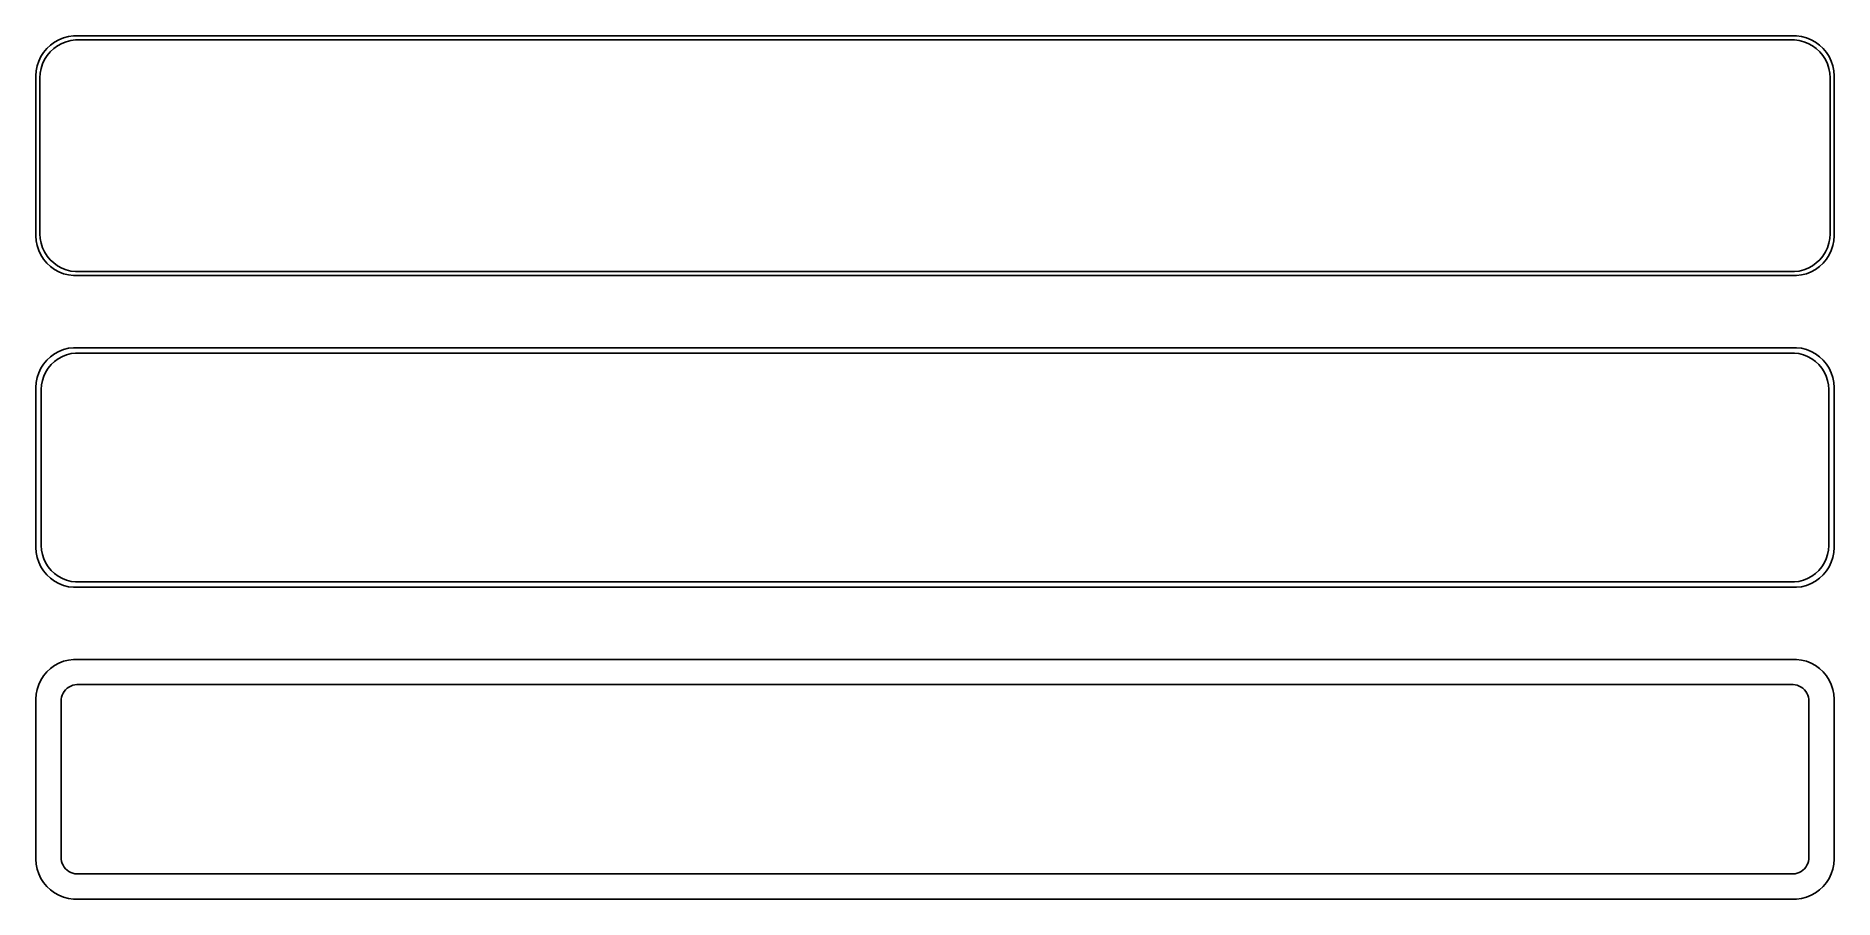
# Model space of a CAD drawing. Header units: metres. Extents: x -112 to 112, y 102 to 210.
import ezdxf

# ---------------------------------------------------------------- set-up
doc = ezdxf.new("R2010")
doc.units = ezdxf.units.M

msp = doc.modelspace()

# ---------------------------------------------------------------- linework, layer by layer
for p, q in [((-109.629, 209.524), (-110.179, 209.222)), ((-109.045, 209.755), (-109.629, 209.524)), ((-109.272, 209.048), (-108.718, 209.268)), ((-108.437, 209.911), (-109.045, 209.755)), ((-108.718, 209.268), (-108.14, 209.416)), ((-107.814, 209.99), (-108.437, 209.911)), ((-108.14, 209.416), (-107.548, 209.491)), ((107.814, 209.99), (-107.814, 209.99)), ((-107.548, 209.491), (107.548, 209.491)), ((107.548, 209.491), (108.14, 209.416)), ((108.437, 209.911), (107.814, 209.99)), ((108.14, 209.416), (108.718, 209.268)), ((109.045, 209.755), (108.437, 209.911)), ((108.718, 209.268), (109.272, 209.048)), ((109.629, 209.524), (109.045, 209.755)), ((110.179, 209.222), (109.629, 209.524)), ((-111.882, 207.409), (-112.149, 206.841)), ((-111.545, 207.939), (-111.882, 207.409)), ((-111.666, 206.499), (-111.412, 207.038)), ((-111.145, 208.423), (-111.545, 207.939)), ((-111.412, 207.038), (-111.093, 207.542)), ((-110.687, 208.853), (-111.145, 208.423)), ((-111.093, 207.542), (-110.713, 208.002)), ((-110.713, 208.002), (-110.278, 208.41)), ((-110.179, 209.222), (-110.687, 208.853)), ((-110.278, 208.41), (-109.795, 208.761)), ((-109.795, 208.761), (-109.272, 209.048)), ((109.272, 209.048), (109.795, 208.761)), ((109.795, 208.761), (110.278, 208.41)), ((110.687, 208.853), (110.179, 209.222)), ((110.278, 208.41), (110.713, 208.002)), ((111.145, 208.423), (110.687, 208.853)), ((110.713, 208.002), (111.093, 207.542)), ((111.093, 207.542), (111.412, 207.038)), ((111.545, 207.939), (111.145, 208.423)), ((111.412, 207.038), (111.666, 206.499)), ((111.882, 207.409), (111.545, 207.939)), ((112.149, 206.841), (111.882, 207.409)), ((-112.461, 205.627), (-112.5, 205)), ((-112.5, 205), (-112.5, 185)), ((-112.343, 206.243), (-112.461, 205.627)), ((-112.149, 206.841), (-112.343, 206.243)), ((-112, 204.75), (-111.963, 205.345)), ((-112, 185.25), (-112, 204.75)), ((-111.963, 205.345), (-111.851, 205.931)), ((-111.851, 205.931), (-111.666, 206.499)), ((111.666, 206.499), (111.851, 205.931)), ((111.851, 205.931), (111.963, 205.345)), ((111.963, 205.345), (112, 204.75)), ((112, 204.75), (112, 185.25)), ((112.343, 206.243), (112.149, 206.841)), ((112.461, 205.627), (112.343, 206.243)), ((112.5, 205), (112.461, 205.627)), ((112.5, 185), (112.5, 205)), ((-112.5, 185), (-112.461, 184.373)), ((-111.963, 184.655), (-112, 185.25)), ((-111.851, 184.069), (-111.963, 184.655)), ((111.963, 184.655), (111.851, 184.069)), ((112, 185.25), (111.963, 184.655)), ((112.461, 184.373), (112.5, 185)), ((-112.461, 184.373), (-112.343, 183.757)), ((-112.343, 183.757), (-112.149, 183.159)), ((-112.149, 183.159), (-111.882, 182.591)), ((-111.882, 182.591), (-111.545, 182.061)), ((-111.666, 183.501), (-111.851, 184.069)), ((-111.412, 182.962), (-111.666, 183.501)), ((-111.093, 182.458), (-111.412, 182.962)), ((-110.713, 181.998), (-111.093, 182.458)), ((111.093, 182.458), (110.713, 181.998)), ((111.412, 182.962), (111.093, 182.458)), ((111.666, 183.501), (111.412, 182.962)), ((111.545, 182.061), (111.882, 182.591)), ((111.851, 184.069), (111.666, 183.501)), ((111.882, 182.591), (112.149, 183.159)), ((112.149, 183.159), (112.343, 183.757)), ((112.343, 183.757), (112.461, 184.373)), ((-111.545, 182.061), (-111.145, 181.577)), ((-111.145, 181.577), (-110.687, 181.147)), ((-110.278, 181.59), (-110.713, 181.998)), ((-110.687, 181.147), (-110.179, 180.778)), ((-109.795, 181.239), (-110.278, 181.59)), ((-110.179, 180.778), (-109.629, 180.476)), ((-109.272, 180.952), (-109.795, 181.239)), ((-109.629, 180.476), (-109.045, 180.245)), ((-108.718, 180.732), (-109.272, 180.952)), ((-109.045, 180.245), (-108.437, 180.089)), ((-108.14, 180.584), (-108.718, 180.732)), ((-108.437, 180.089), (-107.814, 180.01)), ((-107.548, 180.509), (-108.14, 180.584)), ((-107.814, 180.01), (107.814, 180.01)), ((107.548, 180.509), (-107.548, 180.509)), ((108.14, 180.584), (107.548, 180.509)), ((107.814, 180.01), (108.437, 180.089)), ((108.718, 180.732), (108.14, 180.584)), ((108.437, 180.089), (109.045, 180.245)), ((109.272, 180.952), (108.718, 180.732)), ((109.045, 180.245), (109.629, 180.476)), ((109.795, 181.239), (109.272, 180.952)), ((109.629, 180.476), (110.179, 180.778)), ((110.278, 181.59), (109.795, 181.239)), ((110.179, 180.778), (110.687, 181.147)), ((110.713, 181.998), (110.278, 181.59)), ((110.687, 181.147), (111.145, 181.577)), ((111.145, 181.577), (111.545, 182.061)), ((-111.545, 168.939), (-111.882, 168.409)), ((-111.145, 169.423), (-111.545, 168.939)), ((-110.687, 169.853), (-111.145, 169.423)), ((-110.954, 168.441), (-110.588, 168.884)), ((-110.179, 170.222), (-110.687, 169.853)), ((-110.588, 168.884), (-110.168, 169.278)), ((-109.629, 170.524), (-110.179, 170.222)), ((-110.168, 169.278), (-109.703, 169.616)), ((-109.703, 169.616), (-109.199, 169.893)), ((-109.045, 170.755), (-109.629, 170.524)), ((-109.199, 169.893), (-108.665, 170.104)), ((-108.437, 170.911), (-109.045, 170.755)), ((-108.665, 170.104), (-108.108, 170.247)), ((-107.814, 170.99), (-108.437, 170.911)), ((-108.108, 170.247), (-107.537, 170.319)), ((107.814, 170.99), (-107.814, 170.99)), ((-107.537, 170.319), (107.537, 170.319)), ((107.537, 170.319), (108.108, 170.247)), ((108.437, 170.911), (107.814, 170.99)), ((108.108, 170.247), (108.665, 170.104)), ((109.045, 170.755), (108.437, 170.911)), ((108.665, 170.104), (109.199, 169.893)), ((109.629, 170.524), (109.045, 170.755)), ((109.199, 169.893), (109.703, 169.616)), ((110.179, 170.222), (109.629, 170.524)), ((109.703, 169.616), (110.168, 169.278)), ((110.168, 169.278), (110.588, 168.884)), ((110.687, 169.853), (110.179, 170.222)), ((110.588, 168.884), (110.954, 168.441)), ((111.145, 169.423), (110.687, 169.853)), ((111.545, 168.939), (111.145, 169.423)), ((111.882, 168.409), (111.545, 168.939)), ((-112.461, 166.627), (-112.5, 166)), ((-112.343, 167.243), (-112.461, 166.627)), ((-112.149, 167.841), (-112.343, 167.243)), ((-111.882, 168.409), (-112.149, 167.841)), ((-111.792, 166.324), (-111.685, 166.889)), ((-111.685, 166.889), (-111.507, 167.435)), ((-111.507, 167.435), (-111.262, 167.956)), ((-111.262, 167.956), (-110.954, 168.441)), ((110.954, 168.441), (111.262, 167.956)), ((111.262, 167.956), (111.507, 167.435)), ((111.507, 167.435), (111.685, 166.889)), ((111.685, 166.889), (111.792, 166.324)), ((112.149, 167.841), (111.882, 168.409)), ((112.343, 167.243), (112.149, 167.841)), ((112.461, 166.627), (112.343, 167.243)), ((112.5, 166), (112.461, 166.627)), ((-112.5, 166), (-112.5, 146)), ((-111.828, 165.75), (-111.792, 166.324)), ((-111.828, 146.25), (-111.828, 165.75)), ((111.792, 166.324), (111.828, 165.75)), ((111.828, 165.75), (111.828, 146.25)), ((112.5, 146), (112.5, 166)), ((-111.792, 145.676), (-111.828, 146.25)), ((111.828, 146.25), (111.792, 145.676)), ((-112.5, 146), (-112.461, 145.373)), ((-112.461, 145.373), (-112.343, 144.757)), ((-112.343, 144.757), (-112.149, 144.159)), ((-112.149, 144.159), (-111.882, 143.591)), ((-111.685, 145.111), (-111.792, 145.676)), ((-111.507, 144.565), (-111.685, 145.111)), ((-111.262, 144.044), (-111.507, 144.565)), ((-110.954, 143.559), (-111.262, 144.044)), ((111.262, 144.044), (110.954, 143.559)), ((111.507, 144.565), (111.262, 144.044)), ((111.685, 145.111), (111.507, 144.565)), ((111.792, 145.676), (111.685, 145.111)), ((111.882, 143.591), (112.149, 144.159)), ((112.149, 144.159), (112.343, 144.757)), ((112.343, 144.757), (112.461, 145.373)), ((112.461, 145.373), (112.5, 146)), ((-111.882, 143.591), (-111.545, 143.061)), ((-111.545, 143.061), (-111.145, 142.577)), ((-111.145, 142.577), (-110.687, 142.147)), ((-110.588, 143.116), (-110.954, 143.559)), ((-110.687, 142.147), (-110.179, 141.778)), ((-110.168, 142.722), (-110.588, 143.116)), ((-110.179, 141.778), (-109.629, 141.476)), ((-109.703, 142.384), (-110.168, 142.722)), ((-109.199, 142.107), (-109.703, 142.384)), ((-108.665, 141.896), (-109.199, 142.107)), ((-108.108, 141.753), (-108.665, 141.896)), ((-107.537, 141.681), (-108.108, 141.753)), ((108.108, 141.753), (107.537, 141.681)), ((108.665, 141.896), (108.108, 141.753)), ((109.199, 142.107), (108.665, 141.896)), ((109.703, 142.384), (109.199, 142.107)), ((109.629, 141.476), (110.179, 141.778)), ((110.168, 142.722), (109.703, 142.384)), ((110.588, 143.116), (110.168, 142.722)), ((110.179, 141.778), (110.687, 142.147)), ((110.954, 143.559), (110.588, 143.116)), ((110.687, 142.147), (111.145, 142.577)), ((111.145, 142.577), (111.545, 143.061)), ((111.545, 143.061), (111.882, 143.591)), ((-109.629, 141.476), (-109.045, 141.245)), ((-109.045, 141.245), (-108.437, 141.089)), ((-108.437, 141.089), (-107.814, 141.01)), ((-107.814, 141.01), (107.814, 141.01)), ((107.537, 141.681), (-107.537, 141.681)), ((107.814, 141.01), (108.437, 141.089)), ((108.437, 141.089), (109.045, 141.245)), ((109.045, 141.245), (109.629, 141.476)), ((-110.687, 130.853), (-111.145, 130.423)), ((-110.179, 131.222), (-110.687, 130.853)), ((-109.629, 131.524), (-110.179, 131.222)), ((-109.045, 131.755), (-109.629, 131.524)), ((-108.437, 131.911), (-109.045, 131.755)), ((-107.814, 131.99), (-108.437, 131.911)), ((107.814, 131.99), (-107.814, 131.99)), ((108.437, 131.911), (107.814, 131.99)), ((109.045, 131.755), (108.437, 131.911)), ((109.629, 131.524), (109.045, 131.755)), ((110.179, 131.222), (109.629, 131.524)), ((110.687, 130.853), (110.179, 131.222)), ((111.145, 130.423), (110.687, 130.853)), ((-112.149, 128.841), (-112.343, 128.243)), ((-111.882, 129.409), (-112.149, 128.841)), ((-111.545, 129.939), (-111.882, 129.409)), ((-111.145, 130.423), (-111.545, 129.939)), ((-108.788, 128.194), (-108.595, 128.375)), ((-108.595, 128.375), (-108.38, 128.531)), ((-108.38, 128.531), (-108.148, 128.659)), ((-108.148, 128.659), (-107.902, 128.756)), ((-107.902, 128.756), (-107.645, 128.822)), ((-107.645, 128.822), (-107.382, 128.855)), ((-107.382, 128.855), (107.382, 128.855)), ((107.382, 128.855), (107.645, 128.822)), ((107.645, 128.822), (107.902, 128.756)), ((107.902, 128.756), (108.148, 128.659)), ((108.148, 128.659), (108.38, 128.531)), ((108.38, 128.531), (108.595, 128.375)), ((108.595, 128.375), (108.788, 128.194)), ((111.545, 129.939), (111.145, 130.423)), ((111.882, 129.409), (111.545, 129.939)), ((112.149, 128.841), (111.882, 129.409)), ((112.343, 128.243), (112.149, 128.841)), ((-112.461, 127.627), (-112.5, 127)), ((-112.5, 127), (-112.5, 107)), ((-112.343, 128.243), (-112.461, 127.627)), ((-109.36, 126.75), (-109.343, 127.014)), ((-109.36, 107.25), (-109.36, 126.75)), ((-109.343, 127.014), (-109.293, 127.275)), ((-109.293, 127.275), (-109.211, 127.527)), ((-109.211, 127.527), (-109.099, 127.766)), ((-109.099, 127.766), (-108.957, 127.99)), ((-108.957, 127.99), (-108.788, 128.194)), ((108.788, 128.194), (108.957, 127.99)), ((108.957, 127.99), (109.099, 127.766)), ((109.099, 127.766), (109.211, 127.527)), ((109.211, 127.527), (109.293, 127.275)), ((109.293, 127.275), (109.343, 127.014)), ((109.343, 127.014), (109.36, 126.75)), ((109.36, 126.75), (109.36, 107.25)), ((112.461, 127.627), (112.343, 128.243)), ((112.5, 127), (112.461, 127.627)), ((112.5, 107), (112.5, 127)), ((-112.5, 107), (-112.461, 106.373)), ((-112.461, 106.373), (-112.343, 105.757)), ((-112.343, 105.757), (-112.149, 105.159)), ((-109.343, 106.986), (-109.36, 107.25)), ((-109.293, 106.725), (-109.343, 106.986)), ((-109.211, 106.473), (-109.293, 106.725)), ((-109.099, 106.234), (-109.211, 106.473)), ((-108.957, 106.01), (-109.099, 106.234)), ((-108.788, 105.806), (-108.957, 106.01)), ((-108.595, 105.625), (-108.788, 105.806)), ((108.788, 105.806), (108.595, 105.625)), ((108.957, 106.01), (108.788, 105.806)), ((109.099, 106.234), (108.957, 106.01)), ((109.211, 106.473), (109.099, 106.234)), ((109.293, 106.725), (109.211, 106.473)), ((109.343, 106.986), (109.293, 106.725)), ((109.36, 107.25), (109.343, 106.986)), ((112.149, 105.159), (112.343, 105.757)), ((112.343, 105.757), (112.461, 106.373)), ((112.461, 106.373), (112.5, 107)), ((-112.149, 105.159), (-111.882, 104.591)), ((-111.882, 104.591), (-111.545, 104.061)), ((-111.545, 104.061), (-111.145, 103.577)), ((-111.145, 103.577), (-110.687, 103.147)), ((-108.38, 105.469), (-108.595, 105.625)), ((-108.148, 105.341), (-108.38, 105.469)), ((-107.902, 105.244), (-108.148, 105.341)), ((-107.645, 105.178), (-107.902, 105.244)), ((-107.382, 105.145), (-107.645, 105.178)), ((107.382, 105.145), (-107.382, 105.145)), ((107.645, 105.178), (107.382, 105.145)), ((107.902, 105.244), (107.645, 105.178)), ((108.148, 105.341), (107.902, 105.244)), ((108.38, 105.469), (108.148, 105.341)), ((108.595, 105.625), (108.38, 105.469)), ((110.687, 103.147), (111.145, 103.577)), ((111.145, 103.577), (111.545, 104.061)), ((111.545, 104.061), (111.882, 104.591)), ((111.882, 104.591), (112.149, 105.159)), ((-110.687, 103.147), (-110.179, 102.778)), ((-110.179, 102.778), (-109.629, 102.476)), ((-109.629, 102.476), (-109.045, 102.245)), ((-109.045, 102.245), (-108.437, 102.089)), ((-108.437, 102.089), (-107.814, 102.01)), ((-107.814, 102.01), (107.814, 102.01)), ((107.814, 102.01), (108.437, 102.089)), ((108.437, 102.089), (109.045, 102.245)), ((109.045, 102.245), (109.629, 102.476)), ((109.629, 102.476), (110.179, 102.778)), ((110.179, 102.778), (110.687, 103.147))]:
    msp.add_line(p, q)

doc.saveas('drawing.dxf')
